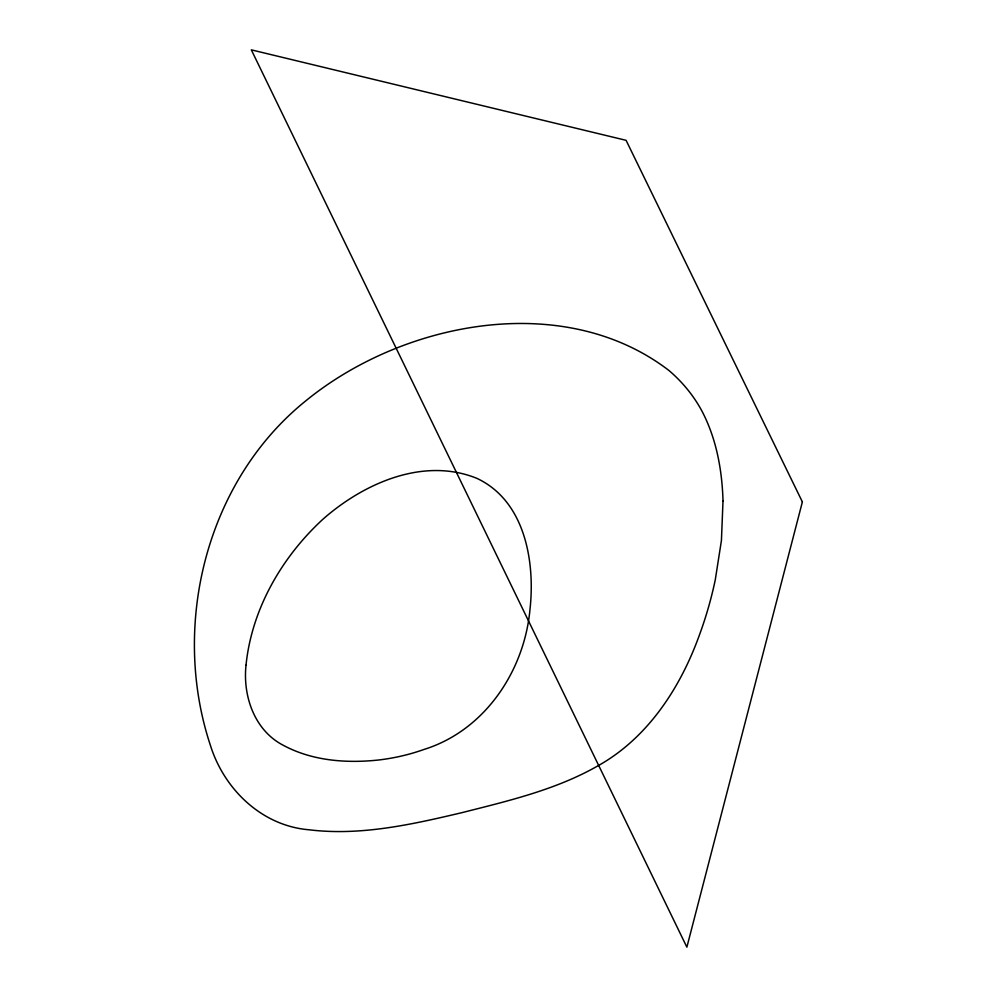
<?xml version="1.0" encoding="UTF-8"?>
<svg xmlns="http://www.w3.org/2000/svg" width="997" height="997" viewBox="0 0 997 997"><rect width="100%" height="100%" fill="white"/><g stroke="black" fill="none" stroke-linecap="round" stroke-linejoin="round"><path stroke-width="1.5" d="M723.012 500.818L721.429 540.474L715.26 579.93A524.97 450.382 30.3 0 1 699.096 635.887C680.066 688.354 647.377 738.403 597.564 766.045C555.715 789.848 508.358 800.878 462.097 812.617C412.172 824.419 360.665 836.097 309.107 829.791C261.75 825.915 223.889 789.163 210.255 744.909C170.774 625.418 206.03 481.476 305.269 401.268C402.227 321.682 563.43 289.691 668.862 370.423A147.693 133.673 8.7 0 1 701.763 410.739C716.369 438.393 722.077 469.786 723.012 500.818M246.01 665.211C242.72 696.118 254.497 730.589 283.522 745.42C312.485 760.948 346.57 763.44 378.735 759.988A210.404 179.248 21.5 0 0 424.024 749.445C484.654 730.552 524.26 671.18 529.968 609.566C535.302 561.785 525.095 501.03 476.99 478.398C423.563 456.638 363.78 483.308 323.14 519.026C281.927 556.887 251.693 608.98 246.01 665.211M802.373 501.915L686.871 947.15L251.319 49.85L626.091 140.328L802.373 501.915"/></g></svg>
